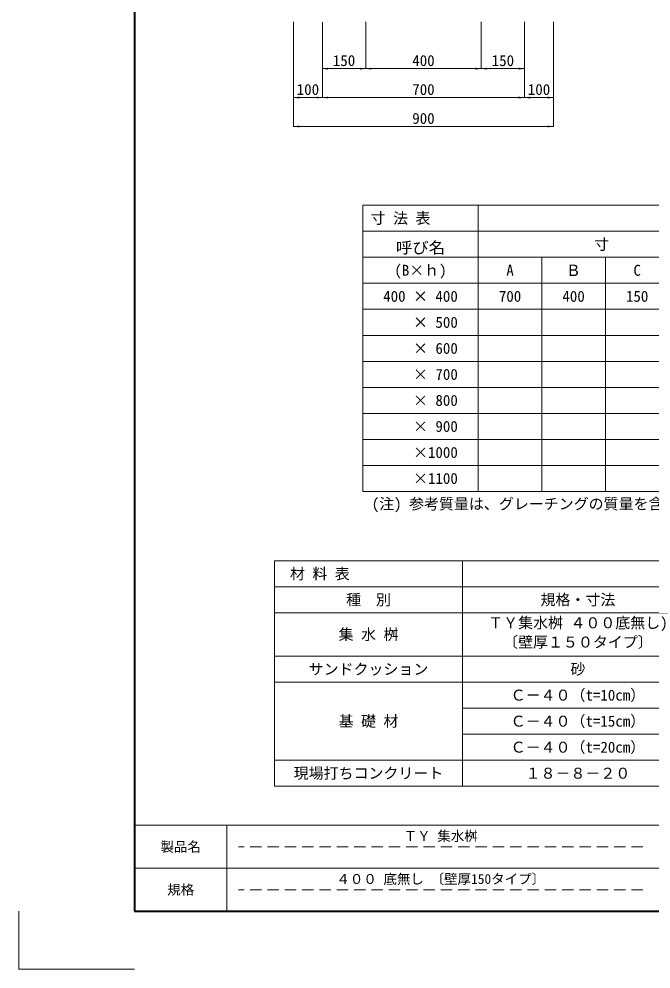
# Model space of a CAD drawing. Units: millimetres at full size. Extents: x 77366 to 106166, y -28085 to 6898.
# Drawn here: x 95266 to 97454, y -325 to 2961 of the extents above; entities that cross this region are included whole.
import ezdxf
from ezdxf.enums import TextEntityAlignment as Align

# ---------------------------------------------------------------- set-up
doc = ezdxf.new("R2010")
doc.units = ezdxf.units.MM
doc.header["$LTSCALE"] = 50
doc.linetypes.add('USER2', pattern=[1.2, 0.8, -0.4])
for name, color, linetype, lineweight in [('Defpoints_2', 8, 'Continuous', 0), ('図枠', 7, 'Continuous', 5), ('寸法・材料表', 7, 'Continuous', 13), ('寸法線', 7, 'Continuous', 13)]:
    doc.layers.add(name, color=color, linetype=linetype, lineweight=lineweight)
doc.styles.add('ＭＳ ゴシック', font='')
doc.styles.add('ＭＳ Ｐゴシック', font='')
doc.styles.get('ＭＳ ゴシック').set_extended_font_data('MS Gothic')
doc.styles.get('ＭＳ Ｐゴシック').set_extended_font_data('MS PGothic')

# ---------------------------------------------------------------- blocks, each defined once
blk = doc.blocks.new('filled_arrow')
at = {"color": 0, "linetype": 'Continuous', "lineweight": -2}
blk.add_solid([(7.5, 1.25), (0, 0), (7.5, -1.25)], dxfattribs=at)

msp = doc.modelspace()

# ---------------------------------------------------------------- linework, layer by layer
at = {"layer": 'Defpoints_2'}
for p, q in [((96455.8, 2316.55), (98475.8, 2316.55)), ((96455.8, 2316.55), (96455.8, 2226.55)), ((96855.8, 2316.55), (96855.8, 2226.55)), ((96455.8, 2136.55), (96855.8, 2136.55)), ((96855.8, 1956.55), (97515.8, 1956.55)), ((96855.8, 1866.55), (97515.8, 1866.55)), ((96855.8, 1776.55), (97515.8, 1776.55)), ((96855.8, 1686.55), (97515.8, 1686.55)), ((96855.8, 1596.55), (97515.8, 1596.55)), ((96855.8, 1506.55), (97515.8, 1506.55)), ((96855.8, 1416.55), (97515.8, 1416.55)), ((96150.8, 1086.97), (98780.8, 1086.97)), ((96150.8, 1086.97), (96150.8, 996.97)), ((96800.8, 1086.97), (96800.8, 996.97))]:
    msp.add_line(p, q, dxfattribs=at)
at = {"layer": 'Defpoints_2', "color": 7, "lineweight": 13}
for p in [(95265.8, -125.36), (95665.8, -325.36)]:
    msp.add_line(p, (95265.8, -325.36), dxfattribs=at)
at = {"layer": '図枠', "lineweight": 40}
for p, q in [((95665.8, 5414.64), (95665.8, -125.36)), ((95665.8, -125.36), (99265.8, -125.36))]:
    msp.add_line(p, q, dxfattribs=at)
at = {"layer": '図枠', "lineweight": 13}
for p, q in [((99265.8, 171.64), (95665.8, 171.64)), ((95985.8, -125.36), (95985.8, 171.64)), ((98365.8, 23.14), (95665.8, 23.14))]:
    msp.add_line(p, q, dxfattribs=at)
at = {"layer": '図枠', "linetype": 'USER2', "lineweight": 9}
for p, q in [((97425.8, 97.39), (96025.8, 97.39)), ((97425.8, -51.11), (96025.8, -51.11))]:
    msp.add_line(p, q, dxfattribs=at)
at = {"layer": '寸法・材料表'}
for p, q in [((96455.8, 2226.55), (98475.8, 2226.55)), ((96455.8, 2226.55), (96455.8, 1326.55)), ((96855.8, 2226.55), (96855.8, 1326.55)), ((96855.8, 2136.55), (98175.8, 2136.55)), ((97075.8, 2136.55), (97075.8, 1326.55)), ((97295.8, 2136.55), (97295.8, 1326.55)), ((96455.8, 2046.55), (98475.8, 2046.55)), ((96455.8, 1956.55), (96855.8, 1956.55)), ((96455.8, 1866.55), (96855.8, 1866.55)), ((96455.8, 1776.55), (96855.8, 1776.55)), ((96455.8, 1686.55), (96855.8, 1686.55)), ((96455.8, 1596.55), (96855.8, 1596.55)), ((96455.8, 1506.55), (96855.8, 1506.55)), ((96455.8, 1416.55), (96855.8, 1416.55)), ((96455.8, 1326.55), (98475.8, 1326.55)), ((96150.8, 996.97), (98780.8, 996.97)), ((96150.8, 996.97), (96150.8, 306.97)), ((96800.8, 996.97), (96800.8, 306.97)), ((96150.8, 906.97), (98780.8, 906.97)), ((96150.8, 756.97), (98780.8, 756.97)), ((96150.8, 666.97), (98780.8, 666.97)), ((96800.8, 576.97), (97600.8, 576.97)), ((96800.8, 486.97), (97600.8, 486.97)), ((96150.8, 396.97), (98780.8, 396.97)), ((96150.8, 306.97), (98780.8, 306.97))]:
    msp.add_line(p, q, dxfattribs=at)
at = {"layer": '寸法線'}
for p, q in [((96216.05, 2950.78), (96216.05, 2688.99)), ((96216.05, 2950.78), (96216.05, 2588.99)), ((96316.05, 2949.88), (96316.05, 2788.99)), ((96316.05, 2949.88), (96316.05, 2688.99)), ((96316.05, 2949.88), (96316.05, 2688.99)), ((96466.05, 2950.78), (96466.05, 2788.99)), ((96466.05, 2950.78), (96466.05, 2788.99)), ((96866.05, 2950.78), (96866.05, 2788.99)), ((96866.05, 2950.78), (96866.05, 2788.99)), ((97016.05, 2950.78), (97016.05, 2788.99)), ((97016.05, 2950.78), (97016.05, 2688.99)), ((97016.05, 2950.78), (97016.05, 2688.99)), ((97116.05, 2950.78), (97116.05, 2688.99)), ((97116.05, 2950.78), (97116.05, 2588.99)), ((96316.05, 2788.99), (96466.05, 2788.99)), ((96466.05, 2788.99), (96866.05, 2788.99)), ((96866.05, 2788.99), (97016.05, 2788.99)), ((96316.05, 2688.99), (96216.05, 2688.99)), ((96316.05, 2688.99), (97016.05, 2688.99)), ((97016.05, 2688.99), (97116.05, 2688.99)), ((96216.05, 2588.99), (97116.05, 2588.99))]:
    msp.add_line(p, q, dxfattribs=at)

# ---------------------------------------------------------------- block references
at = {"layer": '寸法線', "xscale": 2.67, "yscale": 2.67}
for p in [(96316.05, 2788.99), (96466.05, 2788.99), (96866.05, 2788.99), (96216.05, 2688.99), (96316.05, 2688.99), (97016.05, 2688.99), (96216.05, 2588.99)]:
    msp.add_blockref('filled_arrow', p, dxfattribs=at)
at = {"layer": '寸法線', "xscale": 2.67, "yscale": 2.67, "rotation": 180}
for p in [(96466.05, 2788.99), (96866.05, 2788.99), (97016.05, 2788.99), (96316.05, 2688.99), (97016.05, 2688.99), (97116.05, 2688.99), (97116.05, 2588.99)]:
    msp.add_blockref('filled_arrow', p, dxfattribs=at)

# ---------------------------------------------------------------- texts
at = {"layer": '図枠', "style": 'ＭＳ ゴシック'}
msp.add_text('(注) 参考質量は、グレーチングの質量を含んでおりません。 ', height=37.98, dxfattribs=at).set_placement((96486.87, 1253.28), align=Align.BOTTOM_LEFT)
for s, p in [('ＴＹ 集水桝', (96725.8, 134.52)), ('製品名', (95825.8, 97.39)), ('４００ 底無し 〔壁厚150タイプ〕', (96725.8, -13.98)), ('規格', (95825.8, -51.11))]:
    msp.add_text(s, height=34.18, dxfattribs=at).set_placement(p, align=Align.MIDDLE_CENTER)
at = {"layer": '寸法・材料表', "style": 'ＭＳ ゴシック'}
for s, p in [(' 寸 法 表', (96457.3, 2271.55)), ('\u3000材 料 表', (96152, 1041.97))]:
    msp.add_text(s, height=37.98, dxfattribs=at).set_placement(p, align=Align.MIDDLE_LEFT)
for s, p in [('寸        法    (㎜)', (97515.8, 2181.55)), ('(B×ｈ)', (96655.8, 2091.55)), ('A', (96965.8, 2091.55)), ('C', (97405.8, 2091.55)), ('400 × 400', (96655.8, 2001.55)), ('700', (96965.8, 2001.55)), ('400', (97185.8, 2001.55)), ('150', (97405.8, 2001.55)), ('    × 500', (96655.8, 1911.55)), ('    × 600', (96655.8, 1821.55)), ('    × 700', (96655.8, 1731.55)), ('    × 800', (96655.8, 1641.55)), ('    × 900', (96655.8, 1551.55)), ('    ×1000', (96655.8, 1461.55)), ('    ×1100', (96655.8, 1371.55)), ('種\u3000別', (96475.8, 951.97)), ('規格・寸法', (97200.8, 951.97)), ('集 水 桝', (96475.8, 831.97)), ('サンドクッション', (96475.8, 711.97)), ('砂', (97200.8, 711.97)), ('Ｃ－４０（t=10cm）', (97200.8, 621.97)), ('基 礎 材', (96475.8, 531.97)), ('Ｃ－４０（t=15cm）', (97200.8, 531.97)), ('Ｃ－４０（t=20cm）', (97200.8, 441.97)), ('現場打ちコンクリート', (96475.8, 351.97)), ('１８－８－２０', (97200.8, 351.97))]:
    msp.add_text(s, height=37.98, dxfattribs=at).set_placement(p, align=Align.MIDDLE_CENTER)
at = {"layer": '寸法・材料表', "style": 'ＭＳ Ｐゴシック', "width": 1.05}
msp.add_text('呼び名', height=39.59, dxfattribs=at).set_placement((96655.8, 2138.05), align=Align.BOTTOM_CENTER)
msp.add_text('B', height=39.59, dxfattribs=at).set_placement((97185.8, 2091.55), align=Align.MIDDLE_CENTER)
at = {"layer": '寸法・材料表', "style": 'ＭＳ ゴシック'}
for s, p in [('ＴＹ集水桝 ４００底無し)', (96890, 891.21)), ('〔壁厚１５０タイプ〕', (96941.8, 824.54))]:
    msp.add_text(s, height=37.98, dxfattribs=at).set_placement(p, align=Align.TOP_LEFT)
at = {"layer": '寸法線', "style": 'ＭＳ ゴシック'}
for s, p in [('150', (96391.05, 2816.99)), ('400', (96666.05, 2816.99)), ('150', (96941.05, 2816.99)), ('100', (96266.05, 2716.99)), ('700', (96666.05, 2716.99)), ('100', (97066.05, 2716.99)), ('900', (96666.05, 2616.99))]:
    msp.add_text(s, height=37.98, dxfattribs=at).set_placement(p, align=Align.MIDDLE_CENTER)

doc.saveas('drawing.dxf')
